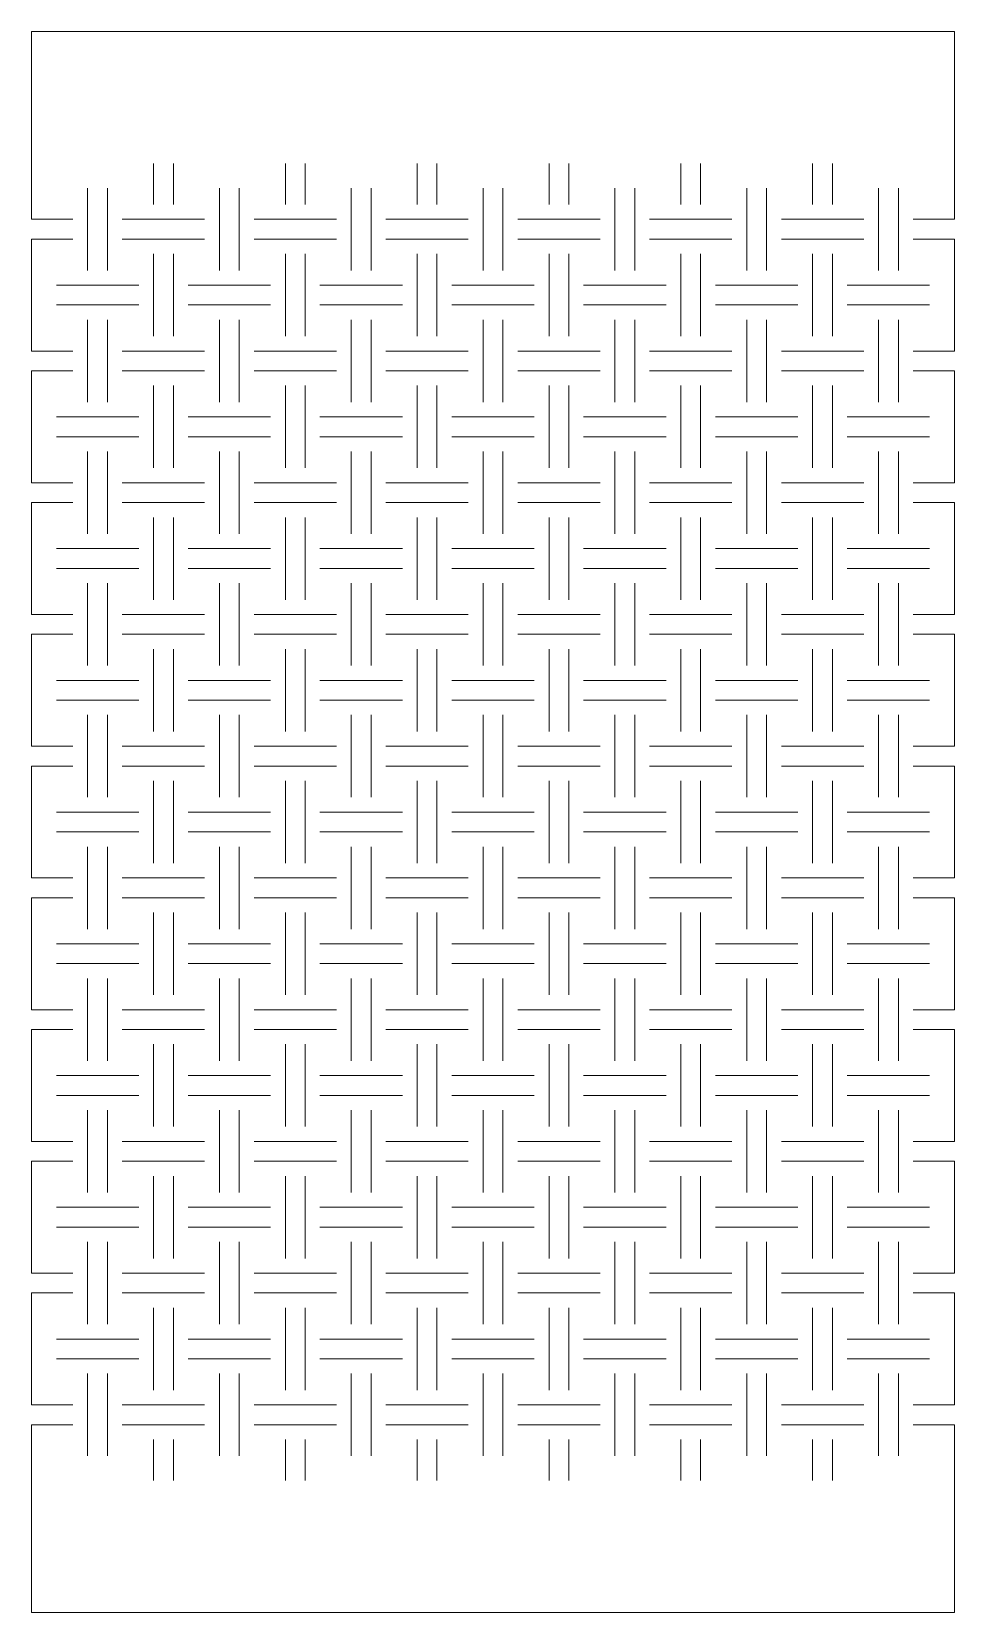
# Model space of a CAD drawing. Header units: metres. Extents: x 0 to 1636, y -93 to 302.
# Drawn here: x 0 to 140, y 0 to 240 of the extents above.
import ezdxf

# ---------------------------------------------------------------- set-up
doc = ezdxf.new("R2010")
doc.units = ezdxf.units.M
doc.layers.add('TOP', color=1, linetype='Continuous', lineweight=0)

msp = doc.modelspace()

# ---------------------------------------------------------------- linework, layer by layer
at = {"layer": 'TOP'}
for p, q in [((140, 240), (0, 240)), ((0, 211.5), (0, 240)), ((140, 211.5), (140, 240)), ((18.5, 213.75), (18.5, 220)), ((21.5, 213.75), (21.5, 220)), ((38.5, 213.75), (38.5, 220)), ((41.5, 213.75), (41.5, 220)), ((58.5, 213.75), (58.5, 220)), ((61.5, 213.75), (61.5, 220)), ((78.5, 213.75), (78.5, 220)), ((81.5, 213.75), (81.5, 220)), ((98.5, 213.75), (98.5, 220)), ((101.5, 213.75), (101.5, 220)), ((118.5, 213.75), (118.5, 220)), ((121.5, 213.75), (121.5, 220)), ((8.5, 203.75), (8.5, 216.25)), ((11.5, 203.75), (11.5, 216.25)), ((28.5, 203.75), (28.5, 216.25)), ((31.5, 203.75), (31.5, 216.25)), ((48.5, 203.75), (48.5, 216.25)), ((51.5, 203.75), (51.5, 216.25)), ((68.5, 203.75), (68.5, 216.25)), ((71.5, 203.75), (71.5, 216.25)), ((88.5, 203.75), (88.5, 216.25)), ((91.5, 203.75), (91.5, 216.25)), ((108.5, 203.75), (108.5, 216.25)), ((111.5, 203.75), (111.5, 216.25)), ((128.5, 203.75), (128.5, 216.25)), ((131.5, 203.75), (131.5, 216.25)), ((0, 211.5), (6.25, 211.5)), ((13.75, 211.5), (26.25, 211.5)), ((33.75, 211.5), (46.25, 211.5)), ((53.75, 211.5), (66.25, 211.5)), ((73.75, 211.5), (86.25, 211.5)), ((93.75, 211.5), (106.25, 211.5)), ((113.75, 211.5), (126.25, 211.5)), ((133.75, 211.5), (140, 211.5)), ((0, 208.5), (6.25, 208.5)), ((0, 191.5), (0, 208.5)), ((13.75, 208.5), (26.25, 208.5)), ((33.75, 208.5), (46.25, 208.5)), ((53.75, 208.5), (66.25, 208.5)), ((73.75, 208.5), (86.25, 208.5)), ((93.75, 208.5), (106.25, 208.5)), ((113.75, 208.5), (126.25, 208.5)), ((133.75, 208.5), (140, 208.5)), ((140, 191.5), (140, 208.5)), ((18.5, 193.75), (18.5, 206.25)), ((21.5, 193.75), (21.5, 206.25)), ((38.5, 193.75), (38.5, 206.25)), ((41.5, 193.75), (41.5, 206.25)), ((58.5, 193.75), (58.5, 206.25)), ((61.5, 193.75), (61.5, 206.25)), ((78.5, 193.75), (78.5, 206.25)), ((81.5, 193.75), (81.5, 206.25)), ((98.5, 193.75), (98.5, 206.25)), ((101.5, 193.75), (101.5, 206.25)), ((118.5, 193.75), (118.5, 206.25)), ((121.5, 193.75), (121.5, 206.25)), ((3.75, 201.5), (16.25, 201.5)), ((23.75, 201.5), (36.25, 201.5)), ((43.75, 201.5), (56.25, 201.5)), ((63.75, 201.5), (76.25, 201.5)), ((83.75, 201.5), (96.25, 201.5)), ((103.75, 201.5), (116.25, 201.5)), ((123.75, 201.5), (136.25, 201.5)), ((3.75, 198.5), (16.25, 198.5)), ((23.75, 198.5), (36.25, 198.5)), ((43.75, 198.5), (56.25, 198.5)), ((63.75, 198.5), (76.25, 198.5)), ((83.75, 198.5), (96.25, 198.5)), ((103.75, 198.5), (116.25, 198.5)), ((123.75, 198.5), (136.25, 198.5)), ((8.5, 183.75), (8.5, 196.25)), ((11.5, 183.75), (11.5, 196.25)), ((28.5, 183.75), (28.5, 196.25)), ((31.5, 183.75), (31.5, 196.25)), ((48.5, 183.75), (48.5, 196.25)), ((51.5, 183.75), (51.5, 196.25)), ((68.5, 183.75), (68.5, 196.25)), ((71.5, 183.75), (71.5, 196.25)), ((88.5, 183.75), (88.5, 196.25)), ((91.5, 183.75), (91.5, 196.25)), ((108.5, 183.75), (108.5, 196.25)), ((111.5, 183.75), (111.5, 196.25)), ((128.5, 183.75), (128.5, 196.25)), ((131.5, 183.75), (131.5, 196.25)), ((0, 191.5), (6.25, 191.5)), ((13.75, 191.5), (26.25, 191.5)), ((33.75, 191.5), (46.25, 191.5)), ((53.75, 191.5), (66.25, 191.5)), ((73.75, 191.5), (86.25, 191.5)), ((93.75, 191.5), (106.25, 191.5)), ((113.75, 191.5), (126.25, 191.5)), ((133.75, 191.5), (140, 191.5)), ((0, 188.5), (6.25, 188.5)), ((0, 171.5), (0, 188.5)), ((13.75, 188.5), (26.25, 188.5)), ((33.75, 188.5), (46.25, 188.5)), ((53.75, 188.5), (66.25, 188.5)), ((73.75, 188.5), (86.25, 188.5)), ((93.75, 188.5), (106.25, 188.5)), ((113.75, 188.5), (126.25, 188.5)), ((133.75, 188.5), (140, 188.5)), ((140, 171.5), (140, 188.5)), ((18.5, 173.75), (18.5, 186.25)), ((21.5, 173.75), (21.5, 186.25)), ((38.5, 173.75), (38.5, 186.25)), ((41.5, 173.75), (41.5, 186.25)), ((58.5, 173.75), (58.5, 186.25)), ((61.5, 173.75), (61.5, 186.25)), ((78.5, 173.75), (78.5, 186.25)), ((81.5, 173.75), (81.5, 186.25)), ((98.5, 173.75), (98.5, 186.25)), ((101.5, 173.75), (101.5, 186.25)), ((118.5, 173.75), (118.5, 186.25)), ((121.5, 173.75), (121.5, 186.25)), ((3.75, 181.5), (16.25, 181.5)), ((23.75, 181.5), (36.25, 181.5)), ((43.75, 181.5), (56.25, 181.5)), ((63.75, 181.5), (76.25, 181.5)), ((83.75, 181.5), (96.25, 181.5)), ((103.75, 181.5), (116.25, 181.5)), ((123.75, 181.5), (136.25, 181.5)), ((3.75, 178.5), (16.25, 178.5)), ((23.75, 178.5), (36.25, 178.5)), ((43.75, 178.5), (56.25, 178.5)), ((63.75, 178.5), (76.25, 178.5)), ((83.75, 178.5), (96.25, 178.5)), ((103.75, 178.5), (116.25, 178.5)), ((123.75, 178.5), (136.25, 178.5)), ((8.5, 163.75), (8.5, 176.25)), ((11.5, 163.75), (11.5, 176.25)), ((28.5, 163.75), (28.5, 176.25)), ((31.5, 163.75), (31.5, 176.25)), ((48.5, 163.75), (48.5, 176.25)), ((51.5, 163.75), (51.5, 176.25)), ((68.5, 163.75), (68.5, 176.25)), ((71.5, 163.75), (71.5, 176.25)), ((88.5, 163.75), (88.5, 176.25)), ((91.5, 163.75), (91.5, 176.25)), ((108.5, 163.75), (108.5, 176.25)), ((111.5, 163.75), (111.5, 176.25)), ((128.5, 163.75), (128.5, 176.25)), ((131.5, 163.75), (131.5, 176.25)), ((0, 171.5), (6.25, 171.5)), ((13.75, 171.5), (26.25, 171.5)), ((33.75, 171.5), (46.25, 171.5)), ((53.75, 171.5), (66.25, 171.5)), ((73.75, 171.5), (86.25, 171.5)), ((93.75, 171.5), (106.25, 171.5)), ((113.75, 171.5), (126.25, 171.5)), ((133.75, 171.5), (140, 171.5)), ((0, 168.5), (6.25, 168.5)), ((0, 151.5), (0, 168.5)), ((13.75, 168.5), (26.25, 168.5)), ((33.75, 168.5), (46.25, 168.5)), ((53.75, 168.5), (66.25, 168.5)), ((73.75, 168.5), (86.25, 168.5)), ((93.75, 168.5), (106.25, 168.5)), ((113.75, 168.5), (126.25, 168.5)), ((133.75, 168.5), (140, 168.5)), ((140, 151.5), (140, 168.5)), ((18.5, 153.75), (18.5, 166.25)), ((21.5, 153.75), (21.5, 166.25)), ((38.5, 153.75), (38.5, 166.25)), ((41.5, 153.75), (41.5, 166.25)), ((58.5, 153.75), (58.5, 166.25)), ((61.5, 153.75), (61.5, 166.25)), ((78.5, 153.75), (78.5, 166.25)), ((81.5, 153.75), (81.5, 166.25)), ((98.5, 153.75), (98.5, 166.25)), ((101.5, 153.75), (101.5, 166.25)), ((118.5, 153.75), (118.5, 166.25)), ((121.5, 153.75), (121.5, 166.25)), ((3.75, 161.5), (16.25, 161.5)), ((23.75, 161.5), (36.25, 161.5)), ((43.75, 161.5), (56.25, 161.5)), ((63.75, 161.5), (76.25, 161.5)), ((83.75, 161.5), (96.25, 161.5)), ((103.75, 161.5), (116.25, 161.5)), ((123.75, 161.5), (136.25, 161.5)), ((3.75, 158.5), (16.25, 158.5)), ((23.75, 158.5), (36.25, 158.5)), ((43.75, 158.5), (56.25, 158.5)), ((63.75, 158.5), (76.25, 158.5)), ((83.75, 158.5), (96.25, 158.5)), ((103.75, 158.5), (116.25, 158.5)), ((123.75, 158.5), (136.25, 158.5)), ((8.5, 143.75), (8.5, 156.25)), ((11.5, 143.75), (11.5, 156.25)), ((28.5, 143.75), (28.5, 156.25)), ((31.5, 143.75), (31.5, 156.25)), ((48.5, 143.75), (48.5, 156.25)), ((51.5, 143.75), (51.5, 156.25)), ((68.5, 143.75), (68.5, 156.25)), ((71.5, 143.75), (71.5, 156.25)), ((88.5, 143.75), (88.5, 156.25)), ((91.5, 143.75), (91.5, 156.25)), ((108.5, 143.75), (108.5, 156.25)), ((111.5, 143.75), (111.5, 156.25)), ((128.5, 143.75), (128.5, 156.25)), ((131.5, 143.75), (131.5, 156.25)), ((0, 151.5), (6.25, 151.5)), ((13.75, 151.5), (26.25, 151.5)), ((33.75, 151.5), (46.25, 151.5)), ((53.75, 151.5), (66.25, 151.5)), ((73.75, 151.5), (86.25, 151.5)), ((93.75, 151.5), (106.25, 151.5)), ((113.75, 151.5), (126.25, 151.5)), ((133.75, 151.5), (140, 151.5)), ((0, 148.5), (6.25, 148.5)), ((0, 131.5), (0, 148.5)), ((13.75, 148.5), (26.25, 148.5)), ((33.75, 148.5), (46.25, 148.5)), ((53.75, 148.5), (66.25, 148.5)), ((73.75, 148.5), (86.25, 148.5)), ((93.75, 148.5), (106.25, 148.5)), ((113.75, 148.5), (126.25, 148.5)), ((133.75, 148.5), (140, 148.5)), ((140, 131.5), (140, 148.5)), ((18.5, 133.75), (18.5, 146.25)), ((21.5, 133.75), (21.5, 146.25)), ((38.5, 133.75), (38.5, 146.25)), ((41.5, 133.75), (41.5, 146.25)), ((58.5, 133.75), (58.5, 146.25)), ((61.5, 133.75), (61.5, 146.25)), ((78.5, 133.75), (78.5, 146.25)), ((81.5, 133.75), (81.5, 146.25)), ((98.5, 133.75), (98.5, 146.25)), ((101.5, 133.75), (101.5, 146.25)), ((118.5, 133.75), (118.5, 146.25)), ((121.5, 133.75), (121.5, 146.25)), ((3.75, 141.5), (16.25, 141.5)), ((23.75, 141.5), (36.25, 141.5)), ((43.75, 141.5), (56.25, 141.5)), ((63.75, 141.5), (76.25, 141.5)), ((83.75, 141.5), (96.25, 141.5)), ((103.75, 141.5), (116.25, 141.5)), ((123.75, 141.5), (136.25, 141.5)), ((3.75, 138.5), (16.25, 138.5)), ((23.75, 138.5), (36.25, 138.5)), ((43.75, 138.5), (56.25, 138.5)), ((63.75, 138.5), (76.25, 138.5)), ((83.75, 138.5), (96.25, 138.5)), ((103.75, 138.5), (116.25, 138.5)), ((123.75, 138.5), (136.25, 138.5)), ((8.5, 123.75), (8.5, 136.25)), ((11.5, 123.75), (11.5, 136.25)), ((28.5, 123.75), (28.5, 136.25)), ((31.5, 123.75), (31.5, 136.25)), ((48.5, 123.75), (48.5, 136.25)), ((51.5, 123.75), (51.5, 136.25)), ((68.5, 123.75), (68.5, 136.25)), ((71.5, 123.75), (71.5, 136.25)), ((88.5, 123.75), (88.5, 136.25)), ((91.5, 123.75), (91.5, 136.25)), ((108.5, 123.75), (108.5, 136.25)), ((111.5, 123.75), (111.5, 136.25)), ((128.5, 123.75), (128.5, 136.25)), ((131.5, 123.75), (131.5, 136.25)), ((0, 131.5), (6.25, 131.5)), ((13.75, 131.5), (26.25, 131.5)), ((33.75, 131.5), (46.25, 131.5)), ((53.75, 131.5), (66.25, 131.5)), ((73.75, 131.5), (86.25, 131.5)), ((93.75, 131.5), (106.25, 131.5)), ((113.75, 131.5), (126.25, 131.5)), ((133.75, 131.5), (140, 131.5)), ((0, 128.5), (6.25, 128.5)), ((0, 111.5), (0, 128.5)), ((13.75, 128.5), (26.25, 128.5)), ((33.75, 128.5), (46.25, 128.5)), ((53.75, 128.5), (66.25, 128.5)), ((73.75, 128.5), (86.25, 128.5)), ((93.75, 128.5), (106.25, 128.5)), ((113.75, 128.5), (126.25, 128.5)), ((133.75, 128.5), (140, 128.5)), ((140, 111.5), (140, 128.5)), ((18.5, 113.75), (18.5, 126.25)), ((21.5, 113.75), (21.5, 126.25)), ((38.5, 113.75), (38.5, 126.25)), ((41.5, 113.75), (41.5, 126.25)), ((58.5, 113.75), (58.5, 126.25)), ((61.5, 113.75), (61.5, 126.25)), ((78.5, 113.75), (78.5, 126.25)), ((81.5, 113.75), (81.5, 126.25)), ((98.5, 113.75), (98.5, 126.25)), ((101.5, 113.75), (101.5, 126.25)), ((118.5, 113.75), (118.5, 126.25)), ((121.5, 113.75), (121.5, 126.25)), ((3.75, 121.5), (16.25, 121.5)), ((23.75, 121.5), (36.25, 121.5)), ((43.75, 121.5), (56.25, 121.5)), ((63.75, 121.5), (76.25, 121.5)), ((83.75, 121.5), (96.25, 121.5)), ((103.75, 121.5), (116.25, 121.5)), ((123.75, 121.5), (136.25, 121.5)), ((3.75, 118.5), (16.25, 118.5)), ((23.75, 118.5), (36.25, 118.5)), ((43.75, 118.5), (56.25, 118.5)), ((63.75, 118.5), (76.25, 118.5)), ((83.75, 118.5), (96.25, 118.5)), ((103.75, 118.5), (116.25, 118.5)), ((123.75, 118.5), (136.25, 118.5)), ((8.5, 103.75), (8.5, 116.25)), ((11.5, 103.75), (11.5, 116.25)), ((28.5, 103.75), (28.5, 116.25)), ((31.5, 103.75), (31.5, 116.25)), ((48.5, 103.75), (48.5, 116.25)), ((51.5, 103.75), (51.5, 116.25)), ((68.5, 103.75), (68.5, 116.25)), ((71.5, 103.75), (71.5, 116.25)), ((88.5, 103.75), (88.5, 116.25)), ((91.5, 103.75), (91.5, 116.25)), ((108.5, 103.75), (108.5, 116.25)), ((111.5, 103.75), (111.5, 116.25)), ((128.5, 103.75), (128.5, 116.25)), ((131.5, 103.75), (131.5, 116.25)), ((0, 111.5), (6.25, 111.5)), ((13.75, 111.5), (26.25, 111.5)), ((33.75, 111.5), (46.25, 111.5)), ((53.75, 111.5), (66.25, 111.5)), ((73.75, 111.5), (86.25, 111.5)), ((93.75, 111.5), (106.25, 111.5)), ((113.75, 111.5), (126.25, 111.5)), ((133.75, 111.5), (140, 111.5)), ((0, 108.5), (6.25, 108.5)), ((0, 91.5), (0, 108.5)), ((13.75, 108.5), (26.25, 108.5)), ((33.75, 108.5), (46.25, 108.5)), ((53.75, 108.5), (66.25, 108.5)), ((73.75, 108.5), (86.25, 108.5)), ((93.75, 108.5), (106.25, 108.5)), ((113.75, 108.5), (126.25, 108.5)), ((133.75, 108.5), (140, 108.5)), ((140, 91.5), (140, 108.5)), ((18.5, 93.75), (18.5, 106.25)), ((21.5, 93.75), (21.5, 106.25)), ((38.5, 93.75), (38.5, 106.25)), ((41.5, 93.75), (41.5, 106.25)), ((58.5, 93.75), (58.5, 106.25)), ((61.5, 93.75), (61.5, 106.25)), ((78.5, 93.75), (78.5, 106.25)), ((81.5, 93.75), (81.5, 106.25)), ((98.5, 93.75), (98.5, 106.25)), ((101.5, 93.75), (101.5, 106.25)), ((118.5, 93.75), (118.5, 106.25)), ((121.5, 93.75), (121.5, 106.25)), ((3.75, 101.5), (16.25, 101.5)), ((23.75, 101.5), (36.25, 101.5)), ((43.75, 101.5), (56.25, 101.5)), ((63.75, 101.5), (76.25, 101.5)), ((83.75, 101.5), (96.25, 101.5)), ((103.75, 101.5), (116.25, 101.5)), ((123.75, 101.5), (136.25, 101.5)), ((3.75, 98.5), (16.25, 98.5)), ((23.75, 98.5), (36.25, 98.5)), ((43.75, 98.5), (56.25, 98.5)), ((63.75, 98.5), (76.25, 98.5)), ((83.75, 98.5), (96.25, 98.5)), ((103.75, 98.5), (116.25, 98.5)), ((123.75, 98.5), (136.25, 98.5)), ((8.5, 83.75), (8.5, 96.25)), ((11.5, 83.75), (11.5, 96.25)), ((28.5, 83.75), (28.5, 96.25)), ((31.5, 83.75), (31.5, 96.25)), ((48.5, 83.75), (48.5, 96.25)), ((51.5, 83.75), (51.5, 96.25)), ((68.5, 83.75), (68.5, 96.25)), ((71.5, 83.75), (71.5, 96.25)), ((88.5, 83.75), (88.5, 96.25)), ((91.5, 83.75), (91.5, 96.25)), ((108.5, 83.75), (108.5, 96.25)), ((111.5, 83.75), (111.5, 96.25)), ((128.5, 83.75), (128.5, 96.25)), ((131.5, 83.75), (131.5, 96.25)), ((0, 91.5), (6.25, 91.5)), ((13.75, 91.5), (26.25, 91.5)), ((33.75, 91.5), (46.25, 91.5)), ((53.75, 91.5), (66.25, 91.5)), ((73.75, 91.5), (86.25, 91.5)), ((93.75, 91.5), (106.25, 91.5)), ((113.75, 91.5), (126.25, 91.5)), ((133.75, 91.5), (140, 91.5)), ((0, 88.5), (6.25, 88.5)), ((0, 71.5), (0, 88.5)), ((13.75, 88.5), (26.25, 88.5)), ((33.75, 88.5), (46.25, 88.5)), ((53.75, 88.5), (66.25, 88.5)), ((73.75, 88.5), (86.25, 88.5)), ((93.75, 88.5), (106.25, 88.5)), ((113.75, 88.5), (126.25, 88.5)), ((133.75, 88.5), (140, 88.5)), ((140, 71.5), (140, 88.5)), ((18.5, 73.75), (18.5, 86.25)), ((21.5, 73.75), (21.5, 86.25)), ((38.5, 73.75), (38.5, 86.25)), ((41.5, 73.75), (41.5, 86.25)), ((58.5, 73.75), (58.5, 86.25)), ((61.5, 73.75), (61.5, 86.25)), ((78.5, 73.75), (78.5, 86.25)), ((81.5, 73.75), (81.5, 86.25)), ((98.5, 73.75), (98.5, 86.25)), ((101.5, 73.75), (101.5, 86.25)), ((118.5, 73.75), (118.5, 86.25)), ((121.5, 73.75), (121.5, 86.25)), ((3.75, 81.5), (16.25, 81.5)), ((23.75, 81.5), (36.25, 81.5)), ((43.75, 81.5), (56.25, 81.5)), ((63.75, 81.5), (76.25, 81.5)), ((83.75, 81.5), (96.25, 81.5)), ((103.75, 81.5), (116.25, 81.5)), ((123.75, 81.5), (136.25, 81.5)), ((3.75, 78.5), (16.25, 78.5)), ((23.75, 78.5), (36.25, 78.5)), ((43.75, 78.5), (56.25, 78.5)), ((63.75, 78.5), (76.25, 78.5)), ((83.75, 78.5), (96.25, 78.5)), ((103.75, 78.5), (116.25, 78.5)), ((123.75, 78.5), (136.25, 78.5)), ((8.5, 63.75), (8.5, 76.25)), ((11.5, 63.75), (11.5, 76.25)), ((28.5, 63.75), (28.5, 76.25)), ((31.5, 63.75), (31.5, 76.25)), ((48.5, 63.75), (48.5, 76.25)), ((51.5, 63.75), (51.5, 76.25)), ((68.5, 63.75), (68.5, 76.25)), ((71.5, 63.75), (71.5, 76.25)), ((88.5, 63.75), (88.5, 76.25)), ((91.5, 63.75), (91.5, 76.25)), ((108.5, 63.75), (108.5, 76.25)), ((111.5, 63.75), (111.5, 76.25)), ((128.5, 63.75), (128.5, 76.25)), ((131.5, 63.75), (131.5, 76.25)), ((0, 71.5), (6.25, 71.5)), ((13.75, 71.5), (26.25, 71.5)), ((33.75, 71.5), (46.25, 71.5)), ((53.75, 71.5), (66.25, 71.5)), ((73.75, 71.5), (86.25, 71.5)), ((93.75, 71.5), (106.25, 71.5)), ((113.75, 71.5), (126.25, 71.5)), ((133.75, 71.5), (140, 71.5)), ((0, 68.5), (6.25, 68.5)), ((0, 51.5), (0, 68.5)), ((13.75, 68.5), (26.25, 68.5)), ((33.75, 68.5), (46.25, 68.5)), ((53.75, 68.5), (66.25, 68.5)), ((73.75, 68.5), (86.25, 68.5)), ((93.75, 68.5), (106.25, 68.5)), ((113.75, 68.5), (126.25, 68.5)), ((133.75, 68.5), (140, 68.5)), ((140, 51.5), (140, 68.5)), ((18.5, 53.75), (18.5, 66.25)), ((21.5, 53.75), (21.5, 66.25)), ((38.5, 53.75), (38.5, 66.25)), ((41.5, 53.75), (41.5, 66.25)), ((58.5, 53.75), (58.5, 66.25)), ((61.5, 53.75), (61.5, 66.25)), ((78.5, 53.75), (78.5, 66.25)), ((81.5, 53.75), (81.5, 66.25)), ((98.5, 53.75), (98.5, 66.25)), ((101.5, 53.75), (101.5, 66.25)), ((118.5, 53.75), (118.5, 66.25)), ((121.5, 53.75), (121.5, 66.25)), ((3.75, 61.5), (16.25, 61.5)), ((23.75, 61.5), (36.25, 61.5)), ((43.75, 61.5), (56.25, 61.5)), ((63.75, 61.5), (76.25, 61.5)), ((83.75, 61.5), (96.25, 61.5)), ((103.75, 61.5), (116.25, 61.5)), ((123.75, 61.5), (136.25, 61.5)), ((3.75, 58.5), (16.25, 58.5)), ((23.75, 58.5), (36.25, 58.5)), ((43.75, 58.5), (56.25, 58.5)), ((63.75, 58.5), (76.25, 58.5)), ((83.75, 58.5), (96.25, 58.5)), ((103.75, 58.5), (116.25, 58.5)), ((123.75, 58.5), (136.25, 58.5)), ((8.5, 43.75), (8.5, 56.25)), ((11.5, 43.75), (11.5, 56.25)), ((28.5, 43.75), (28.5, 56.25)), ((31.5, 43.75), (31.5, 56.25)), ((48.5, 43.75), (48.5, 56.25)), ((51.5, 43.75), (51.5, 56.25)), ((68.5, 43.75), (68.5, 56.25)), ((71.5, 43.75), (71.5, 56.25)), ((88.5, 43.75), (88.5, 56.25)), ((91.5, 43.75), (91.5, 56.25)), ((108.5, 43.75), (108.5, 56.25)), ((111.5, 43.75), (111.5, 56.25)), ((128.5, 43.75), (128.5, 56.25)), ((131.5, 43.75), (131.5, 56.25)), ((0, 51.5), (6.25, 51.5)), ((13.75, 51.5), (26.25, 51.5)), ((33.75, 51.5), (46.25, 51.5)), ((53.75, 51.5), (66.25, 51.5)), ((73.75, 51.5), (86.25, 51.5)), ((93.75, 51.5), (106.25, 51.5)), ((113.75, 51.5), (126.25, 51.5)), ((133.75, 51.5), (140, 51.5)), ((0, 48.5), (6.25, 48.5)), ((0, 31.5), (0, 48.5)), ((13.75, 48.5), (26.25, 48.5)), ((33.75, 48.5), (46.25, 48.5)), ((53.75, 48.5), (66.25, 48.5)), ((73.75, 48.5), (86.25, 48.5)), ((93.75, 48.5), (106.25, 48.5)), ((113.75, 48.5), (126.25, 48.5)), ((133.75, 48.5), (140, 48.5)), ((140, 31.5), (140, 48.5)), ((18.5, 33.75), (18.5, 46.25)), ((21.5, 33.75), (21.5, 46.25)), ((38.5, 33.75), (38.5, 46.25)), ((41.5, 33.75), (41.5, 46.25)), ((58.5, 33.75), (58.5, 46.25)), ((61.5, 33.75), (61.5, 46.25)), ((78.5, 33.75), (78.5, 46.25)), ((81.5, 33.75), (81.5, 46.25)), ((98.5, 33.75), (98.5, 46.25)), ((101.5, 33.75), (101.5, 46.25)), ((118.5, 33.75), (118.5, 46.25)), ((121.5, 33.75), (121.5, 46.25)), ((3.75, 41.5), (16.25, 41.5)), ((23.75, 41.5), (36.25, 41.5)), ((43.75, 41.5), (56.25, 41.5)), ((63.75, 41.5), (76.25, 41.5)), ((83.75, 41.5), (96.25, 41.5)), ((103.75, 41.5), (116.25, 41.5)), ((123.75, 41.5), (136.25, 41.5)), ((3.75, 38.5), (16.25, 38.5)), ((23.75, 38.5), (36.25, 38.5)), ((43.75, 38.5), (56.25, 38.5)), ((63.75, 38.5), (76.25, 38.5)), ((83.75, 38.5), (96.25, 38.5)), ((103.75, 38.5), (116.25, 38.5)), ((123.75, 38.5), (136.25, 38.5)), ((8.5, 23.75), (8.5, 36.25)), ((11.5, 23.75), (11.5, 36.25)), ((28.5, 23.75), (28.5, 36.25)), ((31.5, 23.75), (31.5, 36.25)), ((48.5, 23.75), (48.5, 36.25)), ((51.5, 23.75), (51.5, 36.25)), ((68.5, 23.75), (68.5, 36.25)), ((71.5, 23.75), (71.5, 36.25)), ((88.5, 23.75), (88.5, 36.25)), ((91.5, 23.75), (91.5, 36.25)), ((108.5, 23.75), (108.5, 36.25)), ((111.5, 23.75), (111.5, 36.25)), ((128.5, 23.75), (128.5, 36.25)), ((131.5, 23.75), (131.5, 36.25)), ((0, 31.5), (6.25, 31.5)), ((13.75, 31.5), (26.25, 31.5)), ((33.75, 31.5), (46.25, 31.5)), ((53.75, 31.5), (66.25, 31.5)), ((73.75, 31.5), (86.25, 31.5)), ((93.75, 31.5), (106.25, 31.5)), ((113.75, 31.5), (126.25, 31.5)), ((133.75, 31.5), (140, 31.5)), ((0, 28.5), (6.25, 28.5)), ((0, 0), (0, 28.5)), ((13.75, 28.5), (26.25, 28.5)), ((33.75, 28.5), (46.25, 28.5)), ((53.75, 28.5), (66.25, 28.5)), ((73.75, 28.5), (86.25, 28.5)), ((93.75, 28.5), (106.25, 28.5)), ((113.75, 28.5), (126.25, 28.5)), ((133.75, 28.5), (140, 28.5)), ((140, 0), (140, 28.5)), ((18.5, 20), (18.5, 26.25)), ((21.5, 20), (21.5, 26.25)), ((38.5, 20), (38.5, 26.25)), ((41.5, 20), (41.5, 26.25)), ((58.5, 20), (58.5, 26.25)), ((61.5, 20), (61.5, 26.25)), ((78.5, 20), (78.5, 26.25)), ((81.5, 20), (81.5, 26.25)), ((98.5, 20), (98.5, 26.25)), ((101.5, 20), (101.5, 26.25)), ((118.5, 20), (118.5, 26.25)), ((121.5, 20), (121.5, 26.25)), ((0, 0), (140, 0))]:
    msp.add_line(p, q, dxfattribs=at)

doc.saveas('drawing.dxf')
